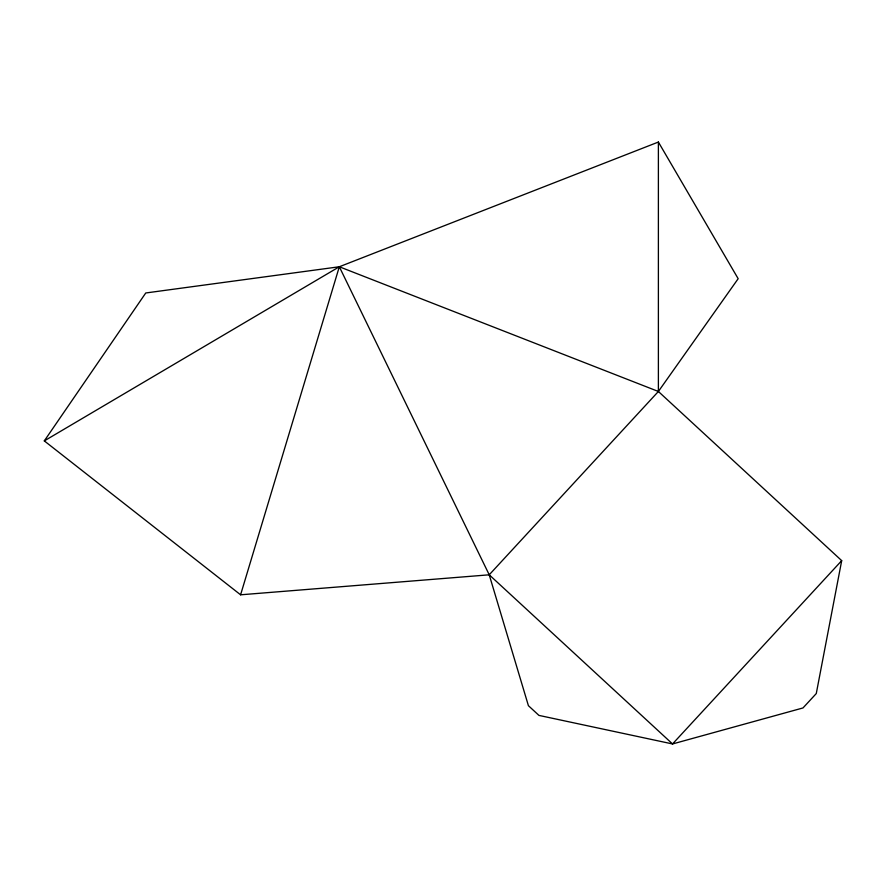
<?xml version="1.0" encoding="UTF-8"?>
<svg xmlns="http://www.w3.org/2000/svg" width="886" height="886" viewBox="0 0 886 886"><rect width="100%" height="100%" fill="white"/><g stroke="black" fill="none" stroke-linecap="round" stroke-linejoin="round"><path stroke-width="1.33" d="M240.593 594.805L339.316 266.764L658.387 391.479L841.7 560.639L816.272 693.561L802.993 707.947L672.54 743.952L538.943 715.401L528.41 705.688L489.227 574.804L339.316 266.764L145.758 292.978L44.3 440.896L240.593 594.805L489.227 574.804L658.387 391.479L738.171 278.702L658.387 142.048L339.316 266.764L44.3 440.896M841.7 560.639L672.54 743.952L489.227 574.804M658.387 142.048L658.387 391.479"/></g></svg>
